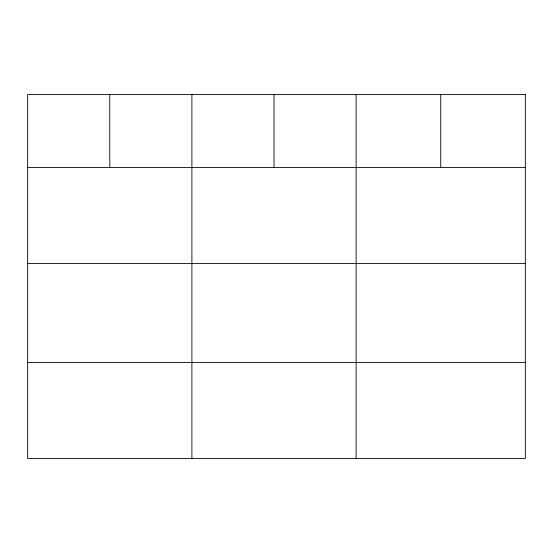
<?xml version="1.0" encoding="UTF-8"?>
<svg xmlns="http://www.w3.org/2000/svg" width="553" height="553" viewBox="0 0 553 553"><rect width="100%" height="100%" fill="white"/><g stroke="black" fill="none" stroke-linecap="round" stroke-linejoin="round"><path stroke-width="0.83" d="M27.65 167.559L525.35 167.559M27.65 263.574L525.35 263.574M27.65 362.498L525.35 362.498M440.741 94.487L440.741 167.559M356.132 94.487L356.132 458.513M274.012 94.487L274.012 167.559M191.891 94.487L191.891 458.513M109.771 94.487L109.771 167.559M525.35 94.487L27.65 94.487L27.65 458.513L525.35 458.513L525.35 94.487"/></g></svg>
